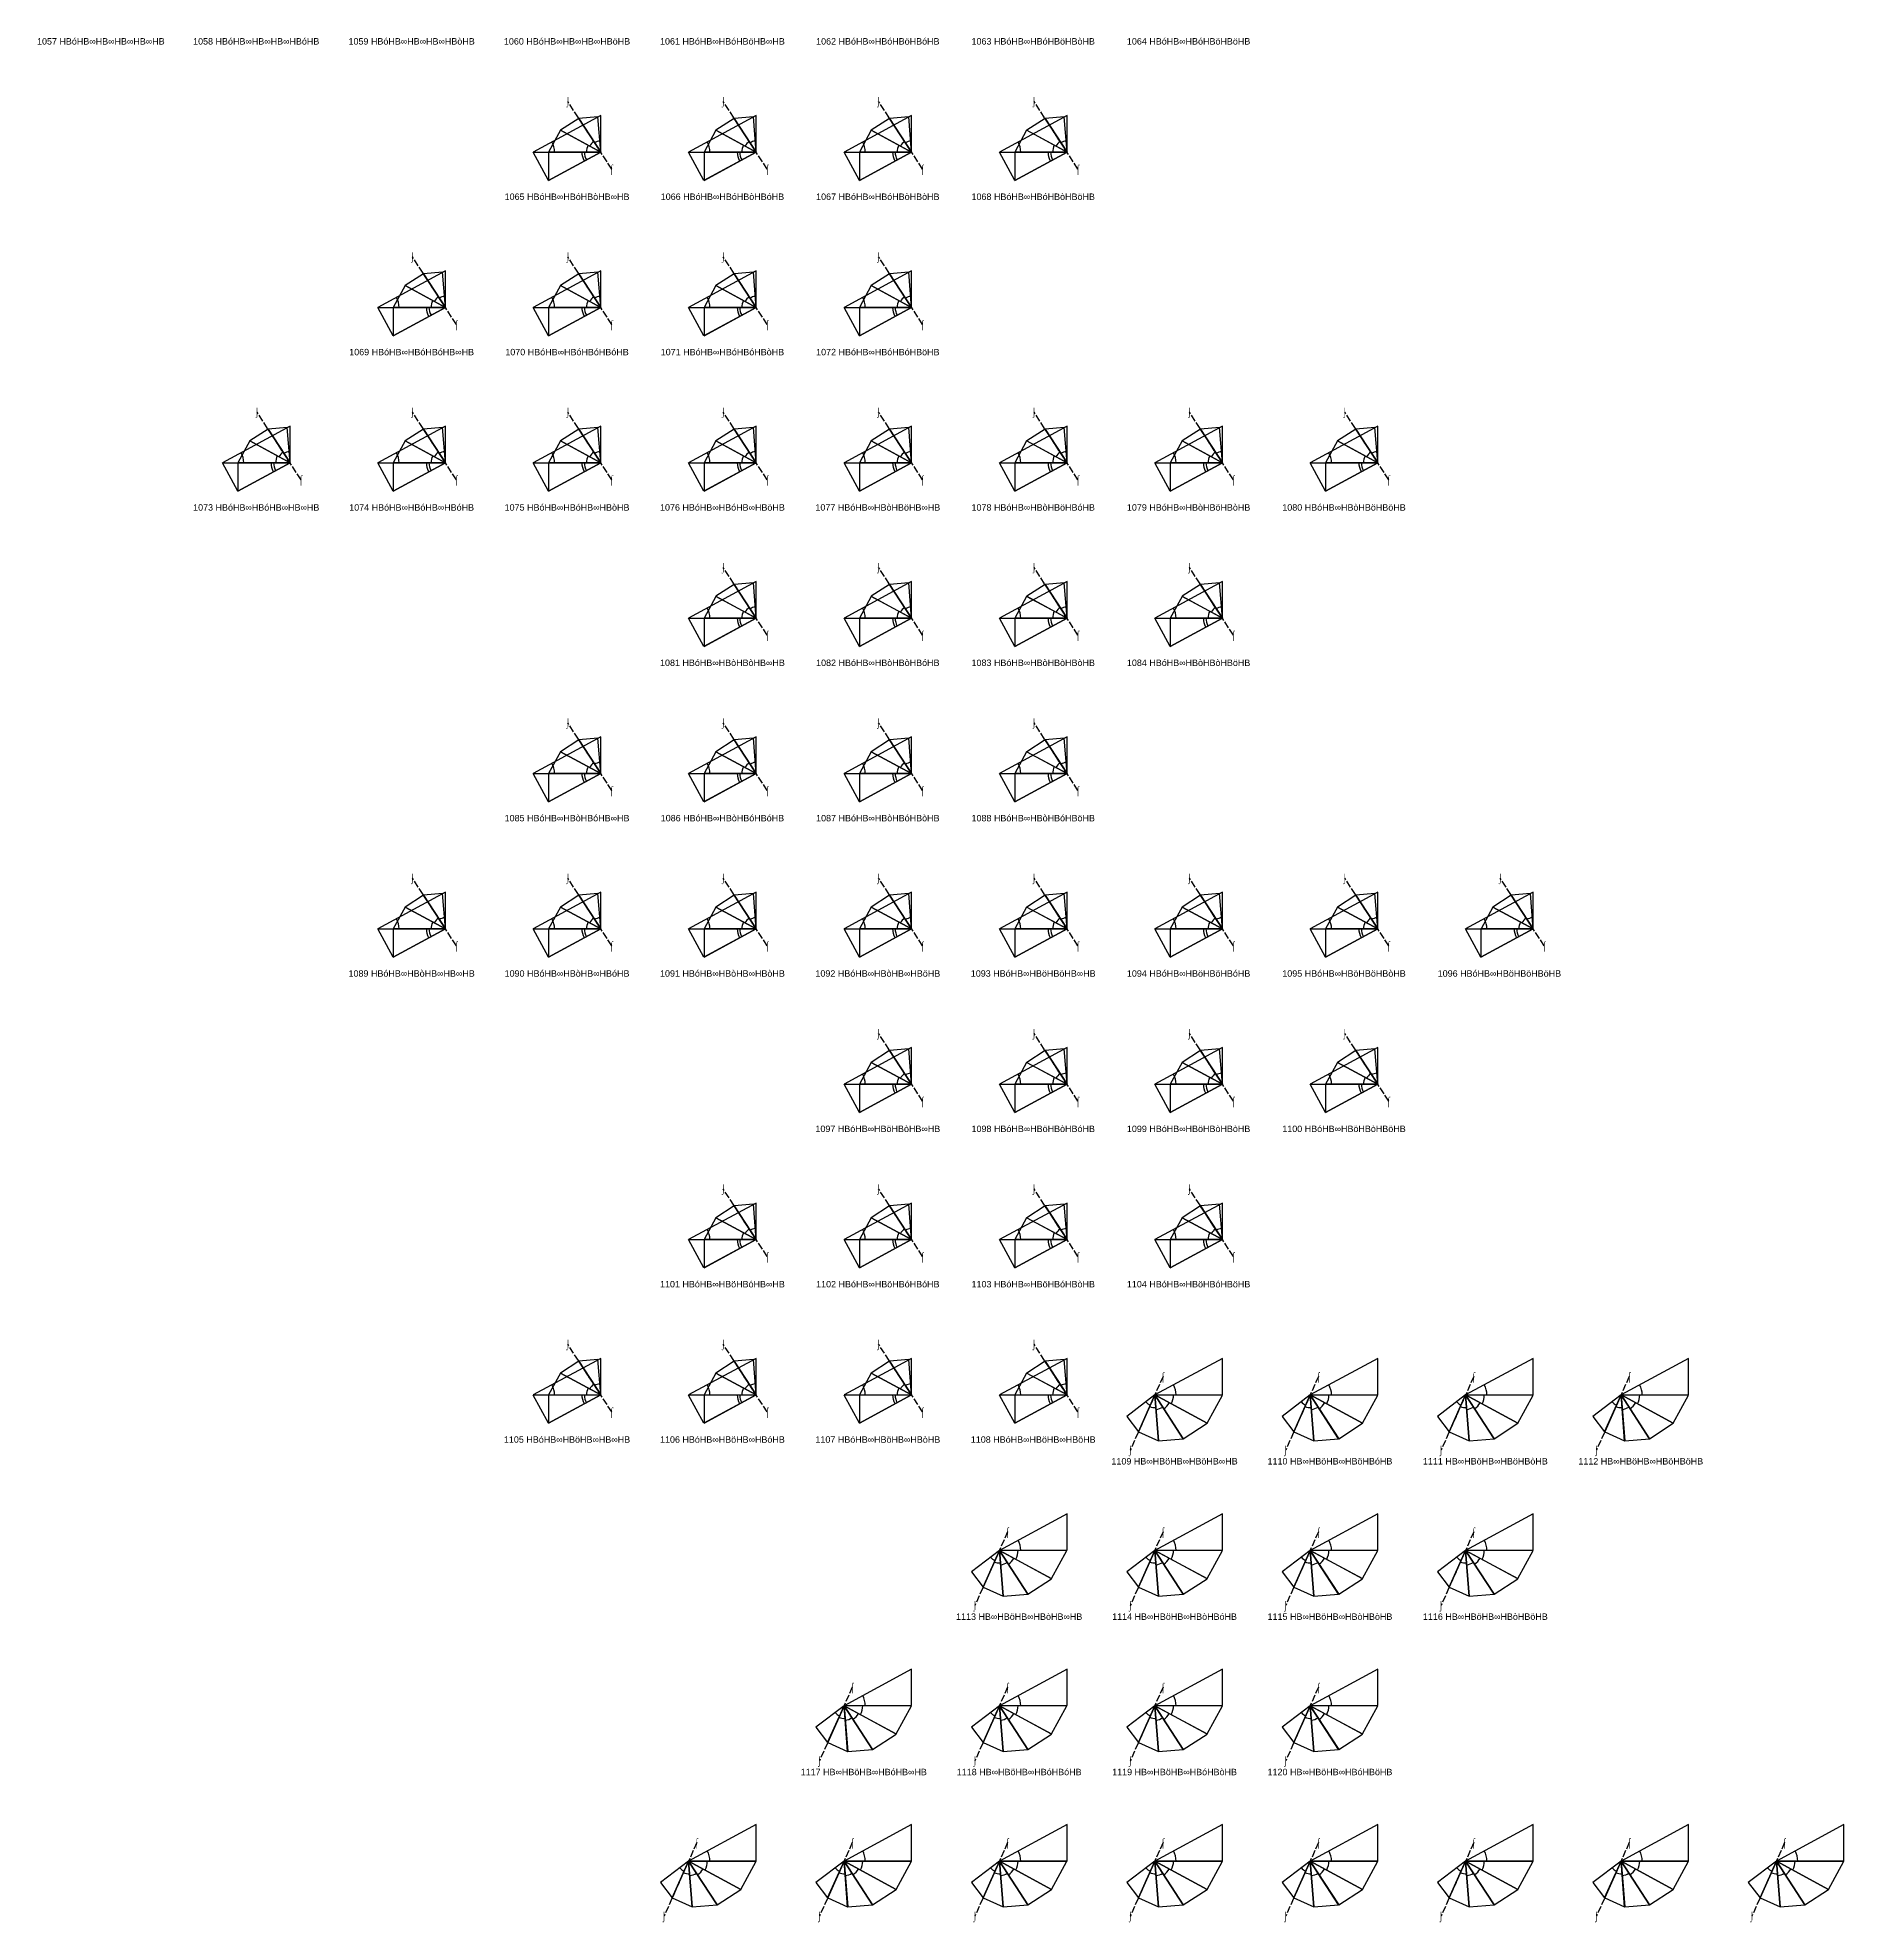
# Model space of a CAD drawing. Header units: millimetres. Extents: x 122552 to 1654769, y -10280102 to 62068.
# Drawn here: x 969633 to 1279442, y -8988628 to -8665352 of the extents above; entities that cross this region are included whole.
import ezdxf
from ezdxf.enums import TextEntityAlignment as Align

# ---------------------------------------------------------------- set-up
doc = ezdxf.new("R2010")
doc.units = ezdxf.units.MM
doc.linetypes.add('ACAD_ISO02W100', pattern=[15, 12, -3])
for name, color, linetype in [('BASE', 170, 'Continuous'), ('HYPOTENUSE', 20, 'Continuous'), ('PERPENDICULAR', 90, 'Continuous'), ('Standard', 7, 'Continuous')]:
    doc.layers.add(name, color=color, linetype=linetype)
doc.styles.add('Arial', font='arial_0.ttf')

# ---------------------------------------------------------------- blocks, each defined once
blk = doc.blocks.new('fundamental_block_GT')
at = {"color": 4}
blk.add_arc((0, -2), 277, 359.9799, 28.4254, dxfattribs=at)
at = {"layer": 'BASE'}
blk.add_line((0, 0), (879, -7), dxfattribs=at)
at = {"layer": 'HYPOTENUSE'}
blk.add_line((883, 469), (0, 0), dxfattribs=at)
at = {"layer": 'PERPENDICULAR'}
blk.add_line((879, -7), (883, 469), dxfattribs=at)

msp = doc.modelspace()

# ---------------------------------------------------------------- linework, layer by layer
at = {"linetype": 'ACAD_ISO02W100', "ltscale": 100}
for p, q in [((1068083, -8687883), (1060547, -8676288)), ((1094732, -8687883), (1087195, -8676288)), ((1121381, -8687883), (1113844, -8676288)), ((1148029, -8687883), (1140493, -8676288)), ((1041435, -8714532), (1033898, -8702937)), ((1068083, -8714532), (1060547, -8702937)), ((1094732, -8714532), (1087195, -8702937)), ((1121381, -8714532), (1113844, -8702937)), ((1014786, -8741180), (1007249, -8729585)), ((1041435, -8741180), (1033898, -8729585)), ((1068083, -8741180), (1060547, -8729585)), ((1094732, -8741180), (1087195, -8729585)), ((1121381, -8741180), (1113844, -8729585)), ((1148029, -8741180), (1140493, -8729585)), ((1174678, -8741180), (1167141, -8729585)), ((1201327, -8741180), (1193790, -8729585)), ((1094732, -8767829), (1087195, -8756234)), ((1121381, -8767829), (1113844, -8756234)), ((1148029, -8767829), (1140493, -8756234)), ((1174678, -8767829), (1167141, -8756234)), ((1068083, -8794478), (1060547, -8782883)), ((1094732, -8794478), (1087195, -8782883)), ((1121381, -8794478), (1113844, -8782883)), ((1148029, -8794478), (1140493, -8782883)), ((1041435, -8821126), (1033898, -8809531)), ((1068083, -8821126), (1060547, -8809531)), ((1094732, -8821126), (1087195, -8809531)), ((1121381, -8821126), (1113844, -8809531)), ((1148029, -8821126), (1140493, -8809531)), ((1174678, -8821126), (1167141, -8809531)), ((1201327, -8821126), (1193790, -8809531)), ((1227975, -8821126), (1220439, -8809531)), ((1121381, -8847775), (1113844, -8836180)), ((1148029, -8847775), (1140493, -8836180)), ((1174678, -8847775), (1167141, -8836180)), ((1201327, -8847775), (1193790, -8836180)), ((1094732, -8874424), (1087195, -8862829)), ((1121381, -8874424), (1113844, -8862829)), ((1148029, -8874424), (1140493, -8862829)), ((1174678, -8874424), (1167141, -8862829)), ((1068083, -8901072), (1060547, -8889477)), ((1094732, -8901072), (1087195, -8889477)), ((1121381, -8901072), (1113844, -8889477)), ((1148029, -8901072), (1140493, -8889477)), ((1162610, -8895014), (1156996, -8907652)), ((1189259, -8895014), (1183644, -8907652)), ((1215908, -8895014), (1210293, -8907652)), ((1242556, -8895014), (1236942, -8907652)), ((1135962, -8921663), (1130347, -8934301)), ((1162610, -8921663), (1156996, -8934301)), ((1189259, -8921663), (1183644, -8934301)), ((1215908, -8921663), (1210293, -8934301)), ((1109313, -8948311), (1103698, -8960950)), ((1135962, -8948311), (1130347, -8960950)), ((1162610, -8948311), (1156996, -8960950)), ((1189259, -8948311), (1183644, -8960950)), ((1082664, -8974960), (1077050, -8987598)), ((1109313, -8974960), (1103698, -8987598)), ((1135962, -8974960), (1130347, -8987598)), ((1162610, -8974960), (1156996, -8987598)), ((1189259, -8974960), (1183644, -8987598)), ((1215908, -8974960), (1210293, -8987598)), ((1242556, -8974960), (1236942, -8987598)), ((1269205, -8974960), (1263590, -8987598))]:
    msp.add_line(p, q, dxfattribs=at)

# ---------------------------------------------------------------- block references
for p, xscale, yscale, zscale, rotation in [((1066199, -8684984), 7.867265571233637, 7.867265571233637, 7.867265571233637, 123.5116672382125), ((1066199, -8684984), 6.914651890687836, 6.914651890687836, 6.914651890687836, 95.02333447641388), ((1092848, -8684984), 7.867265571233637, 7.867265571233637, 7.867265571233637, 123.5116672382125), ((1092848, -8684984), 6.914651890687836, 6.914651890687836, 6.914651890687836, 95.02333447641388), ((1119497, -8684984), 7.867265571233637, 7.867265571233637, 7.867265571233637, 123.5116672382125), ((1119497, -8684984), 6.914651890687836, 6.914651890687836, 6.914651890687836, 95.02333447641388), ((1146145, -8684984), 7.867265571233637, 7.867265571233637, 7.867265571233637, 123.5116672382125), ((1146145, -8684984), 6.914651890687836, 6.914651890687836, 6.914651890687836, 95.02333447641388), ((1066199, -8684984), -11.58735412275403, 11.58735412275403, 11.58735412275403, 27.99999999999958), ((1066199, -8684984), 8.951118371073443, 8.951118371073443, 8.951118371073443, 151.9999999999985), ((1092848, -8684984), -11.58735412275403, 11.58735412275403, 11.58735412275403, 27.99999999999958), ((1092848, -8684984), 8.951118371073443, 8.951118371073443, 8.951118371073443, 151.9999999999985), ((1119497, -8684984), -11.58735412275403, 11.58735412275403, 11.58735412275403, 27.99999999999958), ((1119497, -8684984), 8.951118371073443, 8.951118371073443, 8.951118371073443, 151.9999999999985), ((1146145, -8684984), -11.58735412275403, 11.58735412275403, 11.58735412275403, 27.99999999999958), ((1146145, -8684984), 8.951118371073443, 8.951118371073443, 8.951118371073443, 151.9999999999985), ((1066199, -8684984), 10.184290763736, 10.184290763736, 10.184290763736, 180.4883327617911), ((1092848, -8684984), 10.184290763736, 10.184290763736, 10.184290763736, 180.4883327617911), ((1119497, -8684984), 10.184290763736, 10.184290763736, 10.184290763736, 180.4883327617911), ((1146145, -8684984), 10.184290763736, 10.184290763736, 10.184290763736, 180.4883327617911), ((1039551, -8711633), 6.914651890687772, 6.914651890687772, 6.914651890687772, 95.02333447641308), ((1066199, -8711633), 6.914651890687836, 6.914651890687836, 6.914651890687836, 95.02333447641388), ((1092848, -8711633), 6.914651890687836, 6.914651890687836, 6.914651890687836, 95.02333447641388), ((1119497, -8711633), 6.914651890687836, 6.914651890687836, 6.914651890687836, 95.02333447641388), ((1039551, -8711633), -11.58735412275403, 11.58735412275403, 11.58735412275403, 27.99999999999958), ((1039551, -8711633), 8.951118371073443, 8.951118371073443, 8.951118371073443, 151.9999999999985), ((1039551, -8711633), 7.867265571233637, 7.867265571233637, 7.867265571233637, 123.5116672382125), ((1066199, -8711633), -11.58735412275403, 11.58735412275403, 11.58735412275403, 27.99999999999958), ((1066199, -8711633), 8.951118371073443, 8.951118371073443, 8.951118371073443, 151.9999999999985), ((1066199, -8711633), 7.867265571233637, 7.867265571233637, 7.867265571233637, 123.5116672382125), ((1092848, -8711633), -11.58735412275403, 11.58735412275403, 11.58735412275403, 27.99999999999958), ((1092848, -8711633), 8.951118371073443, 8.951118371073443, 8.951118371073443, 151.9999999999985), ((1092848, -8711633), 7.867265571233637, 7.867265571233637, 7.867265571233637, 123.5116672382125), ((1119497, -8711633), -11.58735412275403, 11.58735412275403, 11.58735412275403, 27.99999999999958), ((1119497, -8711633), 8.951118371073443, 8.951118371073443, 8.951118371073443, 151.9999999999985), ((1119497, -8711633), 7.867265571233637, 7.867265571233637, 7.867265571233637, 123.5116672382125), ((1039551, -8711633), 10.184290763736, 10.184290763736, 10.184290763736, 180.4883327617911), ((1066199, -8711633), 10.184290763736, 10.184290763736, 10.184290763736, 180.4883327617911), ((1092848, -8711633), 10.184290763736, 10.184290763736, 10.184290763736, 180.4883327617911), ((1119497, -8711633), 10.184290763736, 10.184290763736, 10.184290763736, 180.4883327617911), ((1012902, -8738282), -11.58735412275403, 11.58735412275403, 11.58735412275403, 27.99999999999958), ((1012902, -8738282), 8.951118371073443, 8.951118371073443, 8.951118371073443, 151.9999999999985), ((1012902, -8738282), 7.867265571233637, 7.867265571233637, 7.867265571233637, 123.5116672382125), ((1012902, -8738282), 6.914651890687772, 6.914651890687772, 6.914651890687772, 95.02333447641308), ((1039551, -8738282), -11.58735412275403, 11.58735412275403, 11.58735412275403, 27.99999999999958), ((1039551, -8738282), 8.951118371073443, 8.951118371073443, 8.951118371073443, 151.9999999999985), ((1039551, -8738282), 7.867265571233637, 7.867265571233637, 7.867265571233637, 123.5116672382125), ((1039551, -8738282), 6.914651890687772, 6.914651890687772, 6.914651890687772, 95.02333447641308), ((1066199, -8738282), -11.58735412275403, 11.58735412275403, 11.58735412275403, 27.99999999999958), ((1066199, -8738282), 8.951118371073443, 8.951118371073443, 8.951118371073443, 151.9999999999985), ((1066199, -8738282), 7.867265571233637, 7.867265571233637, 7.867265571233637, 123.5116672382125), ((1066199, -8738282), 6.914651890687836, 6.914651890687836, 6.914651890687836, 95.02333447641388), ((1092848, -8738282), -11.58735412275403, 11.58735412275403, 11.58735412275403, 27.99999999999958), ((1092848, -8738282), 8.951118371073443, 8.951118371073443, 8.951118371073443, 151.9999999999985), ((1092848, -8738282), 7.867265571233637, 7.867265571233637, 7.867265571233637, 123.5116672382125), ((1092848, -8738282), 6.914651890687836, 6.914651890687836, 6.914651890687836, 95.02333447641388), ((1119497, -8738282), -11.58735412275403, 11.58735412275403, 11.58735412275403, 27.99999999999958), ((1119497, -8738282), 8.951118371073443, 8.951118371073443, 8.951118371073443, 151.9999999999985), ((1119497, -8738282), 7.867265571233637, 7.867265571233637, 7.867265571233637, 123.5116672382125), ((1119497, -8738282), 6.914651890687836, 6.914651890687836, 6.914651890687836, 95.02333447641388), ((1146145, -8738282), -11.58735412275403, 11.58735412275403, 11.58735412275403, 27.99999999999958), ((1146145, -8738282), 8.951118371073443, 8.951118371073443, 8.951118371073443, 151.9999999999985), ((1146145, -8738282), 7.867265571233637, 7.867265571233637, 7.867265571233637, 123.5116672382125), ((1146145, -8738282), 6.914651890687836, 6.914651890687836, 6.914651890687836, 95.02333447641388), ((1172794, -8738282), -11.58735412275403, 11.58735412275403, 11.58735412275403, 27.99999999999958), ((1172794, -8738282), 8.951118371073443, 8.951118371073443, 8.951118371073443, 151.9999999999985), ((1172794, -8738282), 7.867265571233637, 7.867265571233637, 7.867265571233637, 123.5116672382125), ((1172794, -8738282), 6.914651890687836, 6.914651890687836, 6.914651890687836, 95.02333447641388), ((1199443, -8738282), -11.58735412275403, 11.58735412275403, 11.58735412275403, 27.99999999999958), ((1199443, -8738282), 8.951118371073443, 8.951118371073443, 8.951118371073443, 151.9999999999985), ((1199443, -8738282), 7.867265571233637, 7.867265571233637, 7.867265571233637, 123.5116672382125), ((1199443, -8738282), 6.914651890687836, 6.914651890687836, 6.914651890687836, 95.02333447641388), ((1012902, -8738282), 10.184290763736, 10.184290763736, 10.184290763736, 180.4883327617911), ((1039551, -8738282), 10.184290763736, 10.184290763736, 10.184290763736, 180.4883327617911), ((1066199, -8738282), 10.184290763736, 10.184290763736, 10.184290763736, 180.4883327617911), ((1092848, -8738282), 10.184290763736, 10.184290763736, 10.184290763736, 180.4883327617911), ((1119497, -8738282), 10.184290763736, 10.184290763736, 10.184290763736, 180.4883327617911), ((1146145, -8738282), 10.184290763736, 10.184290763736, 10.184290763736, 180.4883327617911), ((1172794, -8738282), 10.184290763736, 10.184290763736, 10.184290763736, 180.4883327617911), ((1199443, -8738282), 10.184290763736, 10.184290763736, 10.184290763736, 180.4883327617911), ((1092848, -8764930), -11.58735412275403, 11.58735412275403, 11.58735412275403, 27.99999999999958), ((1092848, -8764930), 7.867265571233637, 7.867265571233637, 7.867265571233637, 123.5116672382125), ((1092848, -8764930), 6.914651890687836, 6.914651890687836, 6.914651890687836, 95.02333447641388), ((1119497, -8764930), -11.58735412275403, 11.58735412275403, 11.58735412275403, 27.99999999999958), ((1119497, -8764930), 7.867265571233637, 7.867265571233637, 7.867265571233637, 123.5116672382125), ((1119497, -8764930), 6.914651890687836, 6.914651890687836, 6.914651890687836, 95.02333447641388), ((1146145, -8764930), -11.58735412275403, 11.58735412275403, 11.58735412275403, 27.99999999999958), ((1146145, -8764930), 7.867265571233637, 7.867265571233637, 7.867265571233637, 123.5116672382125), ((1146145, -8764930), 6.914651890687836, 6.914651890687836, 6.914651890687836, 95.02333447641388), ((1172794, -8764930), -11.58735412275403, 11.58735412275403, 11.58735412275403, 27.99999999999958), ((1172794, -8764930), 7.867265571233637, 7.867265571233637, 7.867265571233637, 123.5116672382125), ((1172794, -8764930), 6.914651890687836, 6.914651890687836, 6.914651890687836, 95.02333447641388), ((1092848, -8764930), 8.951118371073443, 8.951118371073443, 8.951118371073443, 151.9999999999985), ((1119497, -8764930), 8.951118371073443, 8.951118371073443, 8.951118371073443, 151.9999999999985), ((1146145, -8764930), 8.951118371073443, 8.951118371073443, 8.951118371073443, 151.9999999999985), ((1172794, -8764930), 8.951118371073443, 8.951118371073443, 8.951118371073443, 151.9999999999985), ((1092848, -8764930), 10.184290763736, 10.184290763736, 10.184290763736, 180.4883327617911), ((1119497, -8764930), 10.184290763736, 10.184290763736, 10.184290763736, 180.4883327617911), ((1146145, -8764930), 10.184290763736, 10.184290763736, 10.184290763736, 180.4883327617911), ((1172794, -8764930), 10.184290763736, 10.184290763736, 10.184290763736, 180.4883327617911), ((1066199, -8791579), 7.867265571233637, 7.867265571233637, 7.867265571233637, 123.5116672382125), ((1066199, -8791579), 6.914651890687836, 6.914651890687836, 6.914651890687836, 95.02333447641388), ((1092848, -8791579), 7.867265571233637, 7.867265571233637, 7.867265571233637, 123.5116672382125), ((1092848, -8791579), 6.914651890687836, 6.914651890687836, 6.914651890687836, 95.02333447641388), ((1119497, -8791579), 7.867265571233637, 7.867265571233637, 7.867265571233637, 123.5116672382125), ((1119497, -8791579), 6.914651890687836, 6.914651890687836, 6.914651890687836, 95.02333447641388), ((1146145, -8791579), 7.867265571233637, 7.867265571233637, 7.867265571233637, 123.5116672382125), ((1146145, -8791579), 6.914651890687836, 6.914651890687836, 6.914651890687836, 95.02333447641388), ((1066199, -8791579), -11.58735412275403, 11.58735412275403, 11.58735412275403, 27.99999999999958), ((1066199, -8791579), 8.951118371073443, 8.951118371073443, 8.951118371073443, 151.9999999999985), ((1092848, -8791579), -11.58735412275403, 11.58735412275403, 11.58735412275403, 27.99999999999958), ((1092848, -8791579), 8.951118371073443, 8.951118371073443, 8.951118371073443, 151.9999999999985), ((1119497, -8791579), -11.58735412275403, 11.58735412275403, 11.58735412275403, 27.99999999999958), ((1119497, -8791579), 8.951118371073443, 8.951118371073443, 8.951118371073443, 151.9999999999985), ((1146145, -8791579), -11.58735412275403, 11.58735412275403, 11.58735412275403, 27.99999999999958), ((1146145, -8791579), 8.951118371073443, 8.951118371073443, 8.951118371073443, 151.9999999999985), ((1066199, -8791579), 10.184290763736, 10.184290763736, 10.184290763736, 180.4883327617911), ((1092848, -8791579), 10.184290763736, 10.184290763736, 10.184290763736, 180.4883327617911), ((1119497, -8791579), 10.184290763736, 10.184290763736, 10.184290763736, 180.4883327617911), ((1146145, -8791579), 10.184290763736, 10.184290763736, 10.184290763736, 180.4883327617911), ((1039551, -8818228), 7.867265571233637, 7.867265571233637, 7.867265571233637, 123.5116672382125), ((1039551, -8818228), 6.914651890687772, 6.914651890687772, 6.914651890687772, 95.02333447641308), ((1066199, -8818228), 7.867265571233637, 7.867265571233637, 7.867265571233637, 123.5116672382125), ((1066199, -8818228), 6.914651890687836, 6.914651890687836, 6.914651890687836, 95.02333447641388), ((1092848, -8818228), 7.867265571233637, 7.867265571233637, 7.867265571233637, 123.5116672382125), ((1092848, -8818228), 6.914651890687836, 6.914651890687836, 6.914651890687836, 95.02333447641388), ((1119497, -8818228), 7.867265571233637, 7.867265571233637, 7.867265571233637, 123.5116672382125), ((1119497, -8818228), 6.914651890687836, 6.914651890687836, 6.914651890687836, 95.02333447641388), ((1146145, -8818228), 7.867265571233751, 7.867265571233751, 7.867265571233751, 123.511667238211), ((1146145, -8818228), 6.914651890687708, 6.914651890687708, 6.914651890687708, 95.02333447641226), ((1172794, -8818228), 7.867265571233751, 7.867265571233751, 7.867265571233751, 123.511667238211), ((1172794, -8818228), 6.914651890687708, 6.914651890687708, 6.914651890687708, 95.02333447641226), ((1199443, -8818228), 7.867265571233751, 7.867265571233751, 7.867265571233751, 123.511667238211), ((1199443, -8818228), 6.914651890687708, 6.914651890687708, 6.914651890687708, 95.02333447641226), ((1226091, -8818228), 7.867265571233751, 7.867265571233751, 7.867265571233751, 123.511667238211), ((1226091, -8818228), 6.914651890687708, 6.914651890687708, 6.914651890687708, 95.02333447641226), ((1039551, -8818228), -11.58735412275403, 11.58735412275403, 11.58735412275403, 27.99999999999958), ((1039551, -8818228), 8.951118371073443, 8.951118371073443, 8.951118371073443, 151.9999999999985), ((1066199, -8818228), -11.58735412275403, 11.58735412275403, 11.58735412275403, 27.99999999999958), ((1066199, -8818228), 8.951118371073443, 8.951118371073443, 8.951118371073443, 151.9999999999985), ((1092848, -8818228), -11.58735412275403, 11.58735412275403, 11.58735412275403, 27.99999999999958), ((1092848, -8818228), 8.951118371073443, 8.951118371073443, 8.951118371073443, 151.9999999999985), ((1119497, -8818228), -11.58735412275403, 11.58735412275403, 11.58735412275403, 27.99999999999958), ((1119497, -8818228), 8.951118371073443, 8.951118371073443, 8.951118371073443, 151.9999999999985), ((1146145, -8818228), -11.58735412275403, 11.58735412275403, 11.58735412275403, 27.99999999999958), ((1146145, -8818228), 8.951118371073562, 8.951118371073562, 8.951118371073562, 151.9999999999985), ((1172794, -8818228), -11.58735412275403, 11.58735412275403, 11.58735412275403, 27.99999999999958), ((1172794, -8818228), 8.951118371073562, 8.951118371073562, 8.951118371073562, 151.9999999999985), ((1199443, -8818228), -11.58735412275403, 11.58735412275403, 11.58735412275403, 27.99999999999958), ((1199443, -8818228), 8.951118371073562, 8.951118371073562, 8.951118371073562, 151.9999999999985), ((1226091, -8818228), -11.58735412275403, 11.58735412275403, 11.58735412275403, 27.99999999999958), ((1226091, -8818228), 8.951118371073562, 8.951118371073562, 8.951118371073562, 151.9999999999985), ((1039551, -8818228), 10.184290763736, 10.184290763736, 10.184290763736, 180.4883327617911), ((1066199, -8818228), 10.184290763736, 10.184290763736, 10.184290763736, 180.4883327617911), ((1092848, -8818228), 10.184290763736, 10.184290763736, 10.184290763736, 180.4883327617911), ((1119497, -8818228), 10.184290763736, 10.184290763736, 10.184290763736, 180.4883327617911), ((1146145, -8818228), 10.184290763736, 10.184290763736, 10.184290763736, 180.4883327617911), ((1172794, -8818228), 10.184290763736, 10.184290763736, 10.184290763736, 180.4883327617911), ((1199443, -8818228), 10.184290763736, 10.184290763736, 10.184290763736, 180.4883327617911), ((1226091, -8818228), 10.184290763736, 10.184290763736, 10.184290763736, 180.4883327617911), ((1119497, -8844876), -11.58735412275403, 11.58735412275403, 11.58735412275403, 27.99999999999958), ((1119497, -8844876), 8.951118371073562, 8.951118371073562, 8.951118371073562, 151.9999999999985), ((1119497, -8844876), 7.867265571233751, 7.867265571233751, 7.867265571233751, 123.511667238211), ((1119497, -8844876), 6.914651890687708, 6.914651890687708, 6.914651890687708, 95.02333447641226), ((1146145, -8844876), -11.58735412275403, 11.58735412275403, 11.58735412275403, 27.99999999999958), ((1146145, -8844876), 8.951118371073562, 8.951118371073562, 8.951118371073562, 151.9999999999985), ((1146145, -8844876), 7.867265571233751, 7.867265571233751, 7.867265571233751, 123.511667238211), ((1146145, -8844876), 6.914651890687708, 6.914651890687708, 6.914651890687708, 95.02333447641226), ((1172794, -8844876), -11.58735412275403, 11.58735412275403, 11.58735412275403, 27.99999999999958), ((1172794, -8844876), 8.951118371073562, 8.951118371073562, 8.951118371073562, 151.9999999999985), ((1172794, -8844876), 7.867265571233751, 7.867265571233751, 7.867265571233751, 123.511667238211), ((1172794, -8844876), 6.914651890687708, 6.914651890687708, 6.914651890687708, 95.02333447641226), ((1199443, -8844876), -11.58735412275403, 11.58735412275403, 11.58735412275403, 27.99999999999958), ((1199443, -8844876), 8.951118371073562, 8.951118371073562, 8.951118371073562, 151.9999999999985), ((1199443, -8844876), 7.867265571233751, 7.867265571233751, 7.867265571233751, 123.511667238211), ((1199443, -8844876), 6.914651890687708, 6.914651890687708, 6.914651890687708, 95.02333447641226), ((1119497, -8844876), 10.184290763736, 10.184290763736, 10.184290763736, 180.4883327617911), ((1146145, -8844876), 10.184290763736, 10.184290763736, 10.184290763736, 180.4883327617911), ((1172794, -8844876), 10.184290763736, 10.184290763736, 10.184290763736, 180.4883327617911), ((1199443, -8844876), 10.184290763736, 10.184290763736, 10.184290763736, 180.4883327617911), ((1092848, -8871525), -11.58735412275403, 11.58735412275403, 11.58735412275403, 27.99999999999958), ((1092848, -8871525), 7.867265571233751, 7.867265571233751, 7.867265571233751, 123.511667238211), ((1092848, -8871525), 6.914651890687708, 6.914651890687708, 6.914651890687708, 95.02333447641226), ((1119497, -8871525), -11.58735412275403, 11.58735412275403, 11.58735412275403, 27.99999999999958), ((1119497, -8871525), 7.867265571233751, 7.867265571233751, 7.867265571233751, 123.511667238211), ((1119497, -8871525), 6.914651890687708, 6.914651890687708, 6.914651890687708, 95.02333447641226), ((1146145, -8871525), -11.58735412275403, 11.58735412275403, 11.58735412275403, 27.99999999999958), ((1146145, -8871525), 7.867265571233751, 7.867265571233751, 7.867265571233751, 123.511667238211), ((1146145, -8871525), 6.914651890687708, 6.914651890687708, 6.914651890687708, 95.02333447641226), ((1172794, -8871525), -11.58735412275403, 11.58735412275403, 11.58735412275403, 27.99999999999958), ((1172794, -8871525), 7.867265571233751, 7.867265571233751, 7.867265571233751, 123.511667238211), ((1172794, -8871525), 6.914651890687708, 6.914651890687708, 6.914651890687708, 95.02333447641226), ((1092848, -8871525), 8.951118371073562, 8.951118371073562, 8.951118371073562, 151.9999999999985), ((1119497, -8871525), 8.951118371073562, 8.951118371073562, 8.951118371073562, 151.9999999999985), ((1146145, -8871525), 8.951118371073562, 8.951118371073562, 8.951118371073562, 151.9999999999985), ((1172794, -8871525), 8.951118371073562, 8.951118371073562, 8.951118371073562, 151.9999999999985), ((1092848, -8871525), 10.184290763736, 10.184290763736, 10.184290763736, 180.4883327617911), ((1119497, -8871525), 10.184290763736, 10.184290763736, 10.184290763736, 180.4883327617911), ((1146145, -8871525), 10.184290763736, 10.184290763736, 10.184290763736, 180.4883327617911), ((1172794, -8871525), 10.184290763736, 10.184290763736, 10.184290763736, 180.4883327617911), ((1066199, -8898174), 7.867265571233751, 7.867265571233751, 7.867265571233751, 123.511667238211), ((1066199, -8898174), 6.914651890687708, 6.914651890687708, 6.914651890687708, 95.02333447641226), ((1092848, -8898174), 7.867265571233751, 7.867265571233751, 7.867265571233751, 123.511667238211), ((1092848, -8898174), 6.914651890687708, 6.914651890687708, 6.914651890687708, 95.02333447641226), ((1119497, -8898174), 7.867265571233751, 7.867265571233751, 7.867265571233751, 123.511667238211), ((1119497, -8898174), 6.914651890687708, 6.914651890687708, 6.914651890687708, 95.02333447641226), ((1146145, -8898174), 7.867265571233751, 7.867265571233751, 7.867265571233751, 123.511667238211), ((1146145, -8898174), 6.914651890687708, 6.914651890687708, 6.914651890687708, 95.02333447641226), ((1066199, -8898174), -11.58735412275403, 11.58735412275403, 11.58735412275403, 27.99999999999958), ((1066199, -8898174), 8.951118371073562, 8.951118371073562, 8.951118371073562, 151.9999999999985), ((1092848, -8898174), -11.58735412275403, 11.58735412275403, 11.58735412275403, 27.99999999999958), ((1092848, -8898174), 8.951118371073562, 8.951118371073562, 8.951118371073562, 151.9999999999985), ((1119497, -8898174), -11.58735412275403, 11.58735412275403, 11.58735412275403, 27.99999999999958), ((1119497, -8898174), 8.951118371073562, 8.951118371073562, 8.951118371073562, 151.9999999999985), ((1146145, -8898174), -11.58735412275403, 11.58735412275403, 11.58735412275403, 27.99999999999958), ((1146145, -8898174), 8.951118371073562, 8.951118371073562, 8.951118371073562, 151.9999999999985), ((1161207, -8898174), 10.18429076373612, 10.18429076373612, 10.18429076373612, 303.5116672382094), ((1161207, -8898174), 11.58735412275403, 11.58735412275403, 11.58735412275403, 332.0000000000002), ((1187855, -8898174), 10.18429076373612, 10.18429076373612, 10.18429076373612, 303.5116672382094), ((1187855, -8898174), 11.58735412275403, 11.58735412275403, 11.58735412275403, 332.0000000000002), ((1214504, -8898174), 10.18429076373612, 10.18429076373612, 10.18429076373612, 303.5116672382094), ((1214504, -8898174), 11.58735412275403, 11.58735412275403, 11.58735412275403, 332.0000000000002), ((1241153, -8898174), 10.18429076373612, 10.18429076373612, 10.18429076373612, 303.5116672382094), ((1241153, -8898174), 11.58735412275403, 11.58735412275403, 11.58735412275403, 332.0000000000002), ((1066199, -8898174), 10.184290763736, 10.184290763736, 10.184290763736, 180.4883327617911), ((1092848, -8898174), 10.184290763736, 10.184290763736, 10.184290763736, 180.4883327617911), ((1119497, -8898174), 10.184290763736, 10.184290763736, 10.184290763736, 180.4883327617911), ((1146145, -8898174), 10.184290763736, 10.184290763736, 10.184290763736, 180.4883327617911), ((1161207, -8898174), 6.914651890687655, 6.914651890687655, 6.914651890687655, 218.0466689528337), ((1161207, -8898174), 7.867265571234018, 7.867265571234018, 7.867265571234018, 246.5350017146322), ((1161207, -8898174), 8.951118371073811, 8.951118371073811, 8.951118371073811, 275.0233344764194), ((1187855, -8898174), 6.914651890687655, 6.914651890687655, 6.914651890687655, 218.0466689528337), ((1187855, -8898174), 7.867265571234018, 7.867265571234018, 7.867265571234018, 246.5350017146322), ((1187855, -8898174), 8.951118371073811, 8.951118371073811, 8.951118371073811, 275.0233344764194), ((1214504, -8898174), 6.914651890687655, 6.914651890687655, 6.914651890687655, 218.0466689528337), ((1214504, -8898174), 7.867265571234018, 7.867265571234018, 7.867265571234018, 246.5350017146322), ((1214504, -8898174), 8.951118371073811, 8.951118371073811, 8.951118371073811, 275.0233344764194), ((1241153, -8898174), 6.914651890687655, 6.914651890687655, 6.914651890687655, 218.0466689528337), ((1241153, -8898174), 7.867265571234018, 7.867265571234018, 7.867265571234018, 246.5350017146322), ((1241153, -8898174), 8.951118371073811, 8.951118371073811, 8.951118371073811, 275.0233344764194), ((1134558, -8924822), 10.18429076373612, 10.18429076373612, 10.18429076373612, 303.5116672382094), ((1134558, -8924822), 11.58735412275403, 11.58735412275403, 11.58735412275403, 332.0000000000002), ((1161207, -8924822), 10.18429076373612, 10.18429076373612, 10.18429076373612, 303.5116672382094), ((1161207, -8924822), 11.58735412275403, 11.58735412275403, 11.58735412275403, 332.0000000000002), ((1187855, -8924822), 10.18429076373612, 10.18429076373612, 10.18429076373612, 303.5116672382094), ((1187855, -8924822), 11.58735412275403, 11.58735412275403, 11.58735412275403, 332.0000000000002), ((1214504, -8924822), 10.18429076373612, 10.18429076373612, 10.18429076373612, 303.5116672382094), ((1214504, -8924822), 11.58735412275403, 11.58735412275403, 11.58735412275403, 332.0000000000002), ((1134558, -8924822), 6.914651890687655, 6.914651890687655, 6.914651890687655, 218.0466689528337), ((1134558, -8924822), 7.867265571234018, 7.867265571234018, 7.867265571234018, 246.5350017146322), ((1134558, -8924822), 8.951118371073811, 8.951118371073811, 8.951118371073811, 275.0233344764194), ((1161207, -8924822), 6.914651890687655, 6.914651890687655, 6.914651890687655, 218.0466689528337), ((1161207, -8924822), 7.867265571234018, 7.867265571234018, 7.867265571234018, 246.5350017146322), ((1161207, -8924822), 8.951118371073811, 8.951118371073811, 8.951118371073811, 275.0233344764194), ((1187855, -8924822), 6.914651890687655, 6.914651890687655, 6.914651890687655, 218.0466689528337), ((1187855, -8924822), 7.867265571234018, 7.867265571234018, 7.867265571234018, 246.5350017146322), ((1187855, -8924822), 8.951118371073811, 8.951118371073811, 8.951118371073811, 275.0233344764194), ((1214504, -8924822), 6.914651890687655, 6.914651890687655, 6.914651890687655, 218.0466689528337), ((1214504, -8924822), 7.867265571234018, 7.867265571234018, 7.867265571234018, 246.5350017146322), ((1214504, -8924822), 8.951118371073811, 8.951118371073811, 8.951118371073811, 275.0233344764194), ((1107909, -8951471), 11.58735412275403, 11.58735412275403, 11.58735412275403, 332.0000000000002), ((1134558, -8951471), 11.58735412275403, 11.58735412275403, 11.58735412275403, 332.0000000000002), ((1161207, -8951471), 11.58735412275403, 11.58735412275403, 11.58735412275403, 332.0000000000002), ((1187855, -8951471), 11.58735412275403, 11.58735412275403, 11.58735412275403, 332.0000000000002), ((1107909, -8951471), 6.914651890687655, 6.914651890687655, 6.914651890687655, 218.0466689528337), ((1107909, -8951471), 7.867265571234018, 7.867265571234018, 7.867265571234018, 246.5350017146322), ((1107909, -8951471), 8.951118371073811, 8.951118371073811, 8.951118371073811, 275.0233344764194), ((1107909, -8951471), 10.18429076373612, 10.18429076373612, 10.18429076373612, 303.5116672382094), ((1134558, -8951471), 6.914651890687655, 6.914651890687655, 6.914651890687655, 218.0466689528337), ((1134558, -8951471), 7.867265571234018, 7.867265571234018, 7.867265571234018, 246.5350017146322), ((1134558, -8951471), 8.951118371073811, 8.951118371073811, 8.951118371073811, 275.0233344764194), ((1134558, -8951471), 10.18429076373612, 10.18429076373612, 10.18429076373612, 303.5116672382094), ((1161207, -8951471), 6.914651890687655, 6.914651890687655, 6.914651890687655, 218.0466689528337), ((1161207, -8951471), 7.867265571234018, 7.867265571234018, 7.867265571234018, 246.5350017146322), ((1161207, -8951471), 8.951118371073811, 8.951118371073811, 8.951118371073811, 275.0233344764194), ((1161207, -8951471), 10.18429076373612, 10.18429076373612, 10.18429076373612, 303.5116672382094), ((1187855, -8951471), 6.914651890687655, 6.914651890687655, 6.914651890687655, 218.0466689528337), ((1187855, -8951471), 7.867265571234018, 7.867265571234018, 7.867265571234018, 246.5350017146322), ((1187855, -8951471), 8.951118371073811, 8.951118371073811, 8.951118371073811, 275.0233344764194), ((1187855, -8951471), 10.18429076373612, 10.18429076373612, 10.18429076373612, 303.5116672382094), ((1081261, -8978120), 11.58735412275403, 11.58735412275403, 11.58735412275403, 332.0000000000002), ((1107909, -8978120), 11.58735412275403, 11.58735412275403, 11.58735412275403, 332.0000000000002), ((1134558, -8978120), 11.58735412275403, 11.58735412275403, 11.58735412275403, 332.0000000000002), ((1161207, -8978120), 11.58735412275403, 11.58735412275403, 11.58735412275403, 332.0000000000002), ((1187855, -8978120), 11.58735412275403, 11.58735412275403, 11.58735412275403, 332.0000000000002), ((1214504, -8978120), 11.58735412275403, 11.58735412275403, 11.58735412275403, 332.0000000000002), ((1241153, -8978120), 11.58735412275403, 11.58735412275403, 11.58735412275403, 332.0000000000002), ((1267801, -8978120), 11.58735412275403, 11.58735412275403, 11.58735412275403, 332.0000000000002), ((1081261, -8978120), 10.18429076373612, 10.18429076373612, 10.18429076373612, 303.5116672382094), ((1107909, -8978120), 10.18429076373612, 10.18429076373612, 10.18429076373612, 303.5116672382094), ((1134558, -8978120), 10.18429076373612, 10.18429076373612, 10.18429076373612, 303.5116672382094), ((1161207, -8978120), 10.18429076373612, 10.18429076373612, 10.18429076373612, 303.5116672382094), ((1187855, -8978120), 10.18429076373612, 10.18429076373612, 10.18429076373612, 303.5116672382094), ((1214504, -8978120), 10.18429076373612, 10.18429076373612, 10.18429076373612, 303.5116672382094), ((1241153, -8978120), 10.18429076373612, 10.18429076373612, 10.18429076373612, 303.5116672382094), ((1267801, -8978120), 10.18429076373612, 10.18429076373612, 10.18429076373612, 303.5116672382094), ((1081261, -8978120), 6.914651890687655, 6.914651890687655, 6.914651890687655, 218.0466689528337), ((1081261, -8978120), 7.867265571234018, 7.867265571234018, 7.867265571234018, 246.5350017146322), ((1081261, -8978120), 8.951118371073811, 8.951118371073811, 8.951118371073811, 275.0233344764194), ((1107909, -8978120), 6.914651890687655, 6.914651890687655, 6.914651890687655, 218.0466689528337), ((1107909, -8978120), 7.867265571234018, 7.867265571234018, 7.867265571234018, 246.5350017146322), ((1107909, -8978120), 8.951118371073811, 8.951118371073811, 8.951118371073811, 275.0233344764194), ((1134558, -8978120), 6.914651890687655, 6.914651890687655, 6.914651890687655, 218.0466689528337), ((1134558, -8978120), 7.867265571234018, 7.867265571234018, 7.867265571234018, 246.5350017146322), ((1134558, -8978120), 8.951118371073811, 8.951118371073811, 8.951118371073811, 275.0233344764194), ((1161207, -8978120), 6.914651890687655, 6.914651890687655, 6.914651890687655, 218.0466689528337), ((1161207, -8978120), 7.867265571234018, 7.867265571234018, 7.867265571234018, 246.5350017146322), ((1161207, -8978120), 8.951118371073811, 8.951118371073811, 8.951118371073811, 275.0233344764194), ((1187855, -8978120), 6.914651890687655, 6.914651890687655, 6.914651890687655, 218.0466689528337), ((1187855, -8978120), 7.867265571234018, 7.867265571234018, 7.867265571234018, 246.5350017146322), ((1187855, -8978120), 8.951118371073811, 8.951118371073811, 8.951118371073811, 275.0233344764194), ((1214504, -8978120), 6.914651890687655, 6.914651890687655, 6.914651890687655, 218.0466689528337), ((1214504, -8978120), 7.867265571234018, 7.867265571234018, 7.867265571234018, 246.5350017146322), ((1214504, -8978120), 8.951118371073811, 8.951118371073811, 8.951118371073811, 275.0233344764194), ((1241153, -8978120), 6.914651890687655, 6.914651890687655, 6.914651890687655, 218.0466689528337), ((1241153, -8978120), 7.867265571234018, 7.867265571234018, 7.867265571234018, 246.5350017146322), ((1241153, -8978120), 8.951118371073811, 8.951118371073811, 8.951118371073811, 275.0233344764194), ((1267801, -8978120), 6.914651890687655, 6.914651890687655, 6.914651890687655, 218.0466689528337), ((1267801, -8978120), 7.867265571234018, 7.867265571234018, 7.867265571234018, 246.5350017146322), ((1267801, -8978120), 8.951118371073811, 8.951118371073811, 8.951118371073811, 275.0233344764194)]:
    msp.add_blockref('fundamental_block_GT', p, dxfattribs=dict(xscale=xscale, yscale=yscale, zscale=zscale, rotation=rotation))
at = {"layer": 'Standard', "xscale": 13.18371388650824, "yscale": 13.18371388650824, "zscale": 13.18371388650824, "rotation": 0.4883327617913192}
for p in [(1054612, -8684984), (1081261, -8684984), (1107909, -8684984), (1134558, -8684984), (1027963, -8711633), (1054612, -8711633), (1081261, -8711633), (1107909, -8711633), (1001315, -8738282), (1027963, -8738282), (1054612, -8738282), (1081261, -8738282), (1107909, -8738282), (1134558, -8738282), (1161207, -8738282), (1187855, -8738282), (1081261, -8764930), (1107909, -8764930), (1134558, -8764930), (1161207, -8764930), (1054612, -8791579), (1081261, -8791579), (1107909, -8791579), (1134558, -8791579), (1027963, -8818228), (1054612, -8818228), (1081261, -8818228), (1107909, -8818228), (1134558, -8818228), (1161207, -8818228), (1187855, -8818228), (1214504, -8818228), (1107909, -8844876), (1134558, -8844876), (1161207, -8844876), (1187855, -8844876), (1081261, -8871525), (1107909, -8871525), (1134558, -8871525), (1161207, -8871525), (1054612, -8898174), (1081261, -8898174), (1107909, -8898174), (1134558, -8898174), (1161207, -8898174), (1187855, -8898174), (1214504, -8898174), (1241153, -8898174), (1134558, -8924822), (1161207, -8924822), (1187855, -8924822), (1214504, -8924822), (1107909, -8951471), (1134558, -8951471), (1161207, -8951471), (1187855, -8951471), (1081261, -8978120), (1107909, -8978120), (1134558, -8978120), (1161207, -8978120), (1187855, -8978120), (1214504, -8978120), (1241153, -8978120), (1267801, -8978120)]:
    msp.add_blockref('fundamental_block_GT', p, dxfattribs=at)

# ---------------------------------------------------------------- texts
at = {"style": 'Arial'}
for s, p in [('1057 HBóHB∞HB∞HB∞HB∞HB', (980460, -8665980)), ('1058 HBóHB∞HB∞HB∞HBóHB', (1007108, -8665980)), ('1059 HBóHB∞HB∞HB∞HBòHB', (1033757, -8665980)), ('1060 HBóHB∞HB∞HB∞HBöHB', (1060406, -8665980)), ('1061 HBóHB∞HBóHBöHB∞HB', (1087054, -8665980)), ('1062 HBóHB∞HBóHBöHBóHB', (1113703, -8665980)), ('1063 HBóHB∞HBóHBöHBòHB', (1140352, -8665980)), ('1064 HBóHB∞HBóHBöHBöHB', (1167000, -8665980)), ('⌡', (1060547, -8676288)), ('⌡', (1087195, -8676288)), ('⌡', (1113844, -8676288)), ('⌡', (1140493, -8676288)), ('⌠', (1068083, -8687883)), ('⌠', (1094732, -8687883)), ('⌠', (1121381, -8687883)), ('⌠', (1148029, -8687883)), ('1065 HBóHB∞HBóHBòHB∞HB', (1060406, -8692628)), ('1066 HBóHB∞HBóHBòHBóHB', (1087054, -8692628)), ('1067 HBóHB∞HBóHBòHBòHB', (1113703, -8692628)), ('1068 HBóHB∞HBóHBòHBöHB', (1140352, -8692628)), ('⌡', (1033898, -8702937)), ('⌡', (1060547, -8702937)), ('⌡', (1087195, -8702937)), ('⌡', (1113844, -8702937)), ('⌠', (1041435, -8714532)), ('⌠', (1068083, -8714532)), ('⌠', (1094732, -8714532)), ('⌠', (1121381, -8714532)), ('1069 HBóHB∞HBóHBóHB∞HB', (1033757, -8719277)), ('1070 HBóHB∞HBóHBóHBóHB', (1060406, -8719277)), ('1071 HBóHB∞HBóHBóHBòHB', (1087054, -8719277)), ('1072 HBóHB∞HBóHBóHBöHB', (1113703, -8719277)), ('⌡', (1007249, -8729585)), ('⌡', (1033898, -8729585)), ('⌡', (1060547, -8729585)), ('⌡', (1087195, -8729585)), ('⌡', (1113844, -8729585)), ('⌡', (1140493, -8729585)), ('⌡', (1167141, -8729585)), ('⌡', (1193790, -8729585)), ('⌠', (1014786, -8741180)), ('⌠', (1041435, -8741180)), ('⌠', (1068083, -8741180)), ('⌠', (1094732, -8741180)), ('⌠', (1121381, -8741180)), ('⌠', (1148029, -8741180)), ('⌠', (1174678, -8741180)), ('⌠', (1201327, -8741180)), ('1073 HBóHB∞HBóHB∞HB∞HB', (1007108, -8745926)), ('1074 HBóHB∞HBóHB∞HBóHB', (1033757, -8745926)), ('1075 HBóHB∞HBóHB∞HBòHB', (1060406, -8745926)), ('1076 HBóHB∞HBóHB∞HBöHB', (1087054, -8745926)), ('1077 HBóHB∞HBòHBöHB∞HB', (1113703, -8745926)), ('1078 HBóHB∞HBòHBöHBóHB', (1140352, -8745926)), ('1079 HBóHB∞HBòHBöHBòHB', (1167000, -8745926)), ('1080 HBóHB∞HBòHBöHBöHB', (1193649, -8745926)), ('⌡', (1087195, -8756234)), ('⌡', (1113844, -8756234)), ('⌡', (1140493, -8756234)), ('⌡', (1167141, -8756234)), ('⌠', (1094732, -8767829)), ('⌠', (1121381, -8767829)), ('⌠', (1148029, -8767829)), ('⌠', (1174678, -8767829)), ('1081 HBóHB∞HBòHBòHB∞HB', (1087054, -8772574)), ('1082 HBóHB∞HBòHBòHBóHB', (1113703, -8772574)), ('1083 HBóHB∞HBòHBòHBòHB', (1140352, -8772574)), ('1084 HBóHB∞HBòHBòHBöHB', (1167000, -8772574)), ('⌡', (1060547, -8782883)), ('⌡', (1087195, -8782883)), ('⌡', (1113844, -8782883)), ('⌡', (1140493, -8782883)), ('⌠', (1068083, -8794478)), ('⌠', (1094732, -8794478)), ('⌠', (1121381, -8794478)), ('⌠', (1148029, -8794478)), ('1085 HBóHB∞HBòHBóHB∞HB', (1060406, -8799223)), ('1086 HBóHB∞HBòHBóHBóHB', (1087054, -8799223)), ('1087 HBóHB∞HBòHBóHBòHB', (1113703, -8799223)), ('1088 HBóHB∞HBòHBóHBöHB', (1140352, -8799223)), ('⌡', (1033898, -8809531)), ('⌡', (1060547, -8809531)), ('⌡', (1087195, -8809531)), ('⌡', (1113844, -8809531)), ('⌡', (1140493, -8809531)), ('⌡', (1167141, -8809531)), ('⌡', (1193790, -8809531)), ('⌡', (1220439, -8809531)), ('⌠', (1041435, -8821126)), ('⌠', (1068083, -8821126)), ('⌠', (1094732, -8821126)), ('⌠', (1121381, -8821126)), ('⌠', (1148029, -8821126)), ('⌠', (1174678, -8821126)), ('⌠', (1201327, -8821126)), ('⌠', (1227975, -8821126)), ('1089 HBóHB∞HBòHB∞HB∞HB', (1033757, -8825872)), ('1090 HBóHB∞HBòHB∞HBóHB', (1060406, -8825872)), ('1091 HBóHB∞HBòHB∞HBòHB', (1087054, -8825872)), ('1092 HBóHB∞HBòHB∞HBöHB', (1113703, -8825872)), ('1093 HBóHB∞HBöHBöHB∞HB', (1140352, -8825872)), ('1094 HBóHB∞HBöHBöHBóHB', (1167000, -8825872)), ('1095 HBóHB∞HBöHBöHBòHB', (1193649, -8825872)), ('1096 HBóHB∞HBöHBöHBöHB', (1220298, -8825872)), ('⌡', (1113844, -8836180)), ('⌡', (1140493, -8836180)), ('⌡', (1167141, -8836180)), ('⌡', (1193790, -8836180)), ('⌠', (1121381, -8847775)), ('⌠', (1148029, -8847775)), ('⌠', (1174678, -8847775)), ('⌠', (1201327, -8847775)), ('1097 HBóHB∞HBöHBòHB∞HB', (1113703, -8852520)), ('1098 HBóHB∞HBöHBòHBóHB', (1140352, -8852520)), ('1099 HBóHB∞HBöHBòHBòHB', (1167000, -8852520)), ('1100 HBóHB∞HBöHBòHBöHB', (1193649, -8852520)), ('⌡', (1087195, -8862829)), ('⌡', (1113844, -8862829)), ('⌡', (1140493, -8862829)), ('⌡', (1167141, -8862829)), ('⌠', (1094732, -8874424)), ('⌠', (1121381, -8874424)), ('⌠', (1148029, -8874424)), ('⌠', (1174678, -8874424)), ('1101 HBóHB∞HBöHBóHB∞HB', (1087054, -8879169)), ('1102 HBóHB∞HBöHBóHBóHB', (1113703, -8879169)), ('1103 HBóHB∞HBöHBóHBòHB', (1140352, -8879169)), ('1104 HBóHB∞HBöHBóHBöHB', (1167000, -8879169)), ('⌡', (1060547, -8889477)), ('⌡', (1087195, -8889477)), ('⌡', (1113844, -8889477)), ('⌡', (1140493, -8889477)), ('⌠', (1162610, -8895014)), ('⌠', (1189259, -8895014)), ('⌠', (1215908, -8895014)), ('⌠', (1242556, -8895014)), ('⌠', (1068083, -8901072)), ('⌠', (1094732, -8901072)), ('⌠', (1121381, -8901072)), ('⌠', (1148029, -8901072)), ('1105 HBóHB∞HBöHB∞HB∞HB', (1060406, -8905818)), ('1106 HBóHB∞HBöHB∞HBóHB', (1087054, -8905818)), ('1107 HBóHB∞HBöHB∞HBòHB', (1113703, -8905818)), ('1108 HBóHB∞HBöHB∞HBöHB', (1140352, -8905818)), ('1109 HB∞HBöHB∞HBöHB∞HB', (1164591, -8909549)), ('⌡', (1156996, -8907652)), ('1110 HB∞HBöHB∞HBöHBóHB', (1191240, -8909549)), ('⌡', (1183644, -8907652)), ('1111 HB∞HBöHB∞HBöHBòHB', (1217889, -8909549)), ('⌡', (1210293, -8907652)), ('1112 HB∞HBöHB∞HBöHBöHB', (1244537, -8909549)), ('⌡', (1236942, -8907652)), ('⌠', (1135962, -8921663)), ('⌠', (1162610, -8921663)), ('⌠', (1189259, -8921663)), ('⌠', (1215908, -8921663)), ('⌡', (1130347, -8934301)), ('⌡', (1156996, -8934301)), ('⌡', (1183644, -8934301)), ('⌡', (1210293, -8934301)), ('1113 HB∞HBöHB∞HBòHB∞HB', (1137943, -8936198)), ('1114 HB∞HBöHB∞HBòHBóHB', (1164591, -8936198)), ('1115 HB∞HBöHB∞HBòHBòHB', (1191240, -8936198)), ('1116 HB∞HBöHB∞HBòHBöHB', (1217889, -8936198)), ('⌠', (1109313, -8948311)), ('⌠', (1135962, -8948311)), ('⌠', (1162610, -8948311)), ('⌠', (1189259, -8948311)), ('⌡', (1103698, -8960950)), ('⌡', (1130347, -8960950)), ('⌡', (1156996, -8960950)), ('⌡', (1183644, -8960950)), ('1117 HB∞HBöHB∞HBóHB∞HB', (1111294, -8962846)), ('1118 HB∞HBöHB∞HBóHBóHB', (1137943, -8962846)), ('1119 HB∞HBöHB∞HBóHBòHB', (1164591, -8962846)), ('1120 HB∞HBöHB∞HBóHBöHB', (1191240, -8962846)), ('⌠', (1082664, -8974960)), ('⌠', (1109313, -8974960)), ('⌠', (1135962, -8974960)), ('⌠', (1162610, -8974960)), ('⌠', (1189259, -8974960)), ('⌠', (1215908, -8974960)), ('⌠', (1242556, -8974960)), ('⌠', (1269205, -8974960)), ('⌡', (1077050, -8987598)), ('⌡', (1103698, -8987598)), ('⌡', (1130347, -8987598)), ('⌡', (1156996, -8987598)), ('⌡', (1183644, -8987598)), ('⌡', (1210293, -8987598)), ('⌡', (1236942, -8987598)), ('⌡', (1263590, -8987598))]:
    msp.add_text(s, height=1100, dxfattribs=at).set_placement(p, align=Align.MIDDLE_CENTER)

doc.saveas('drawing.dxf')
